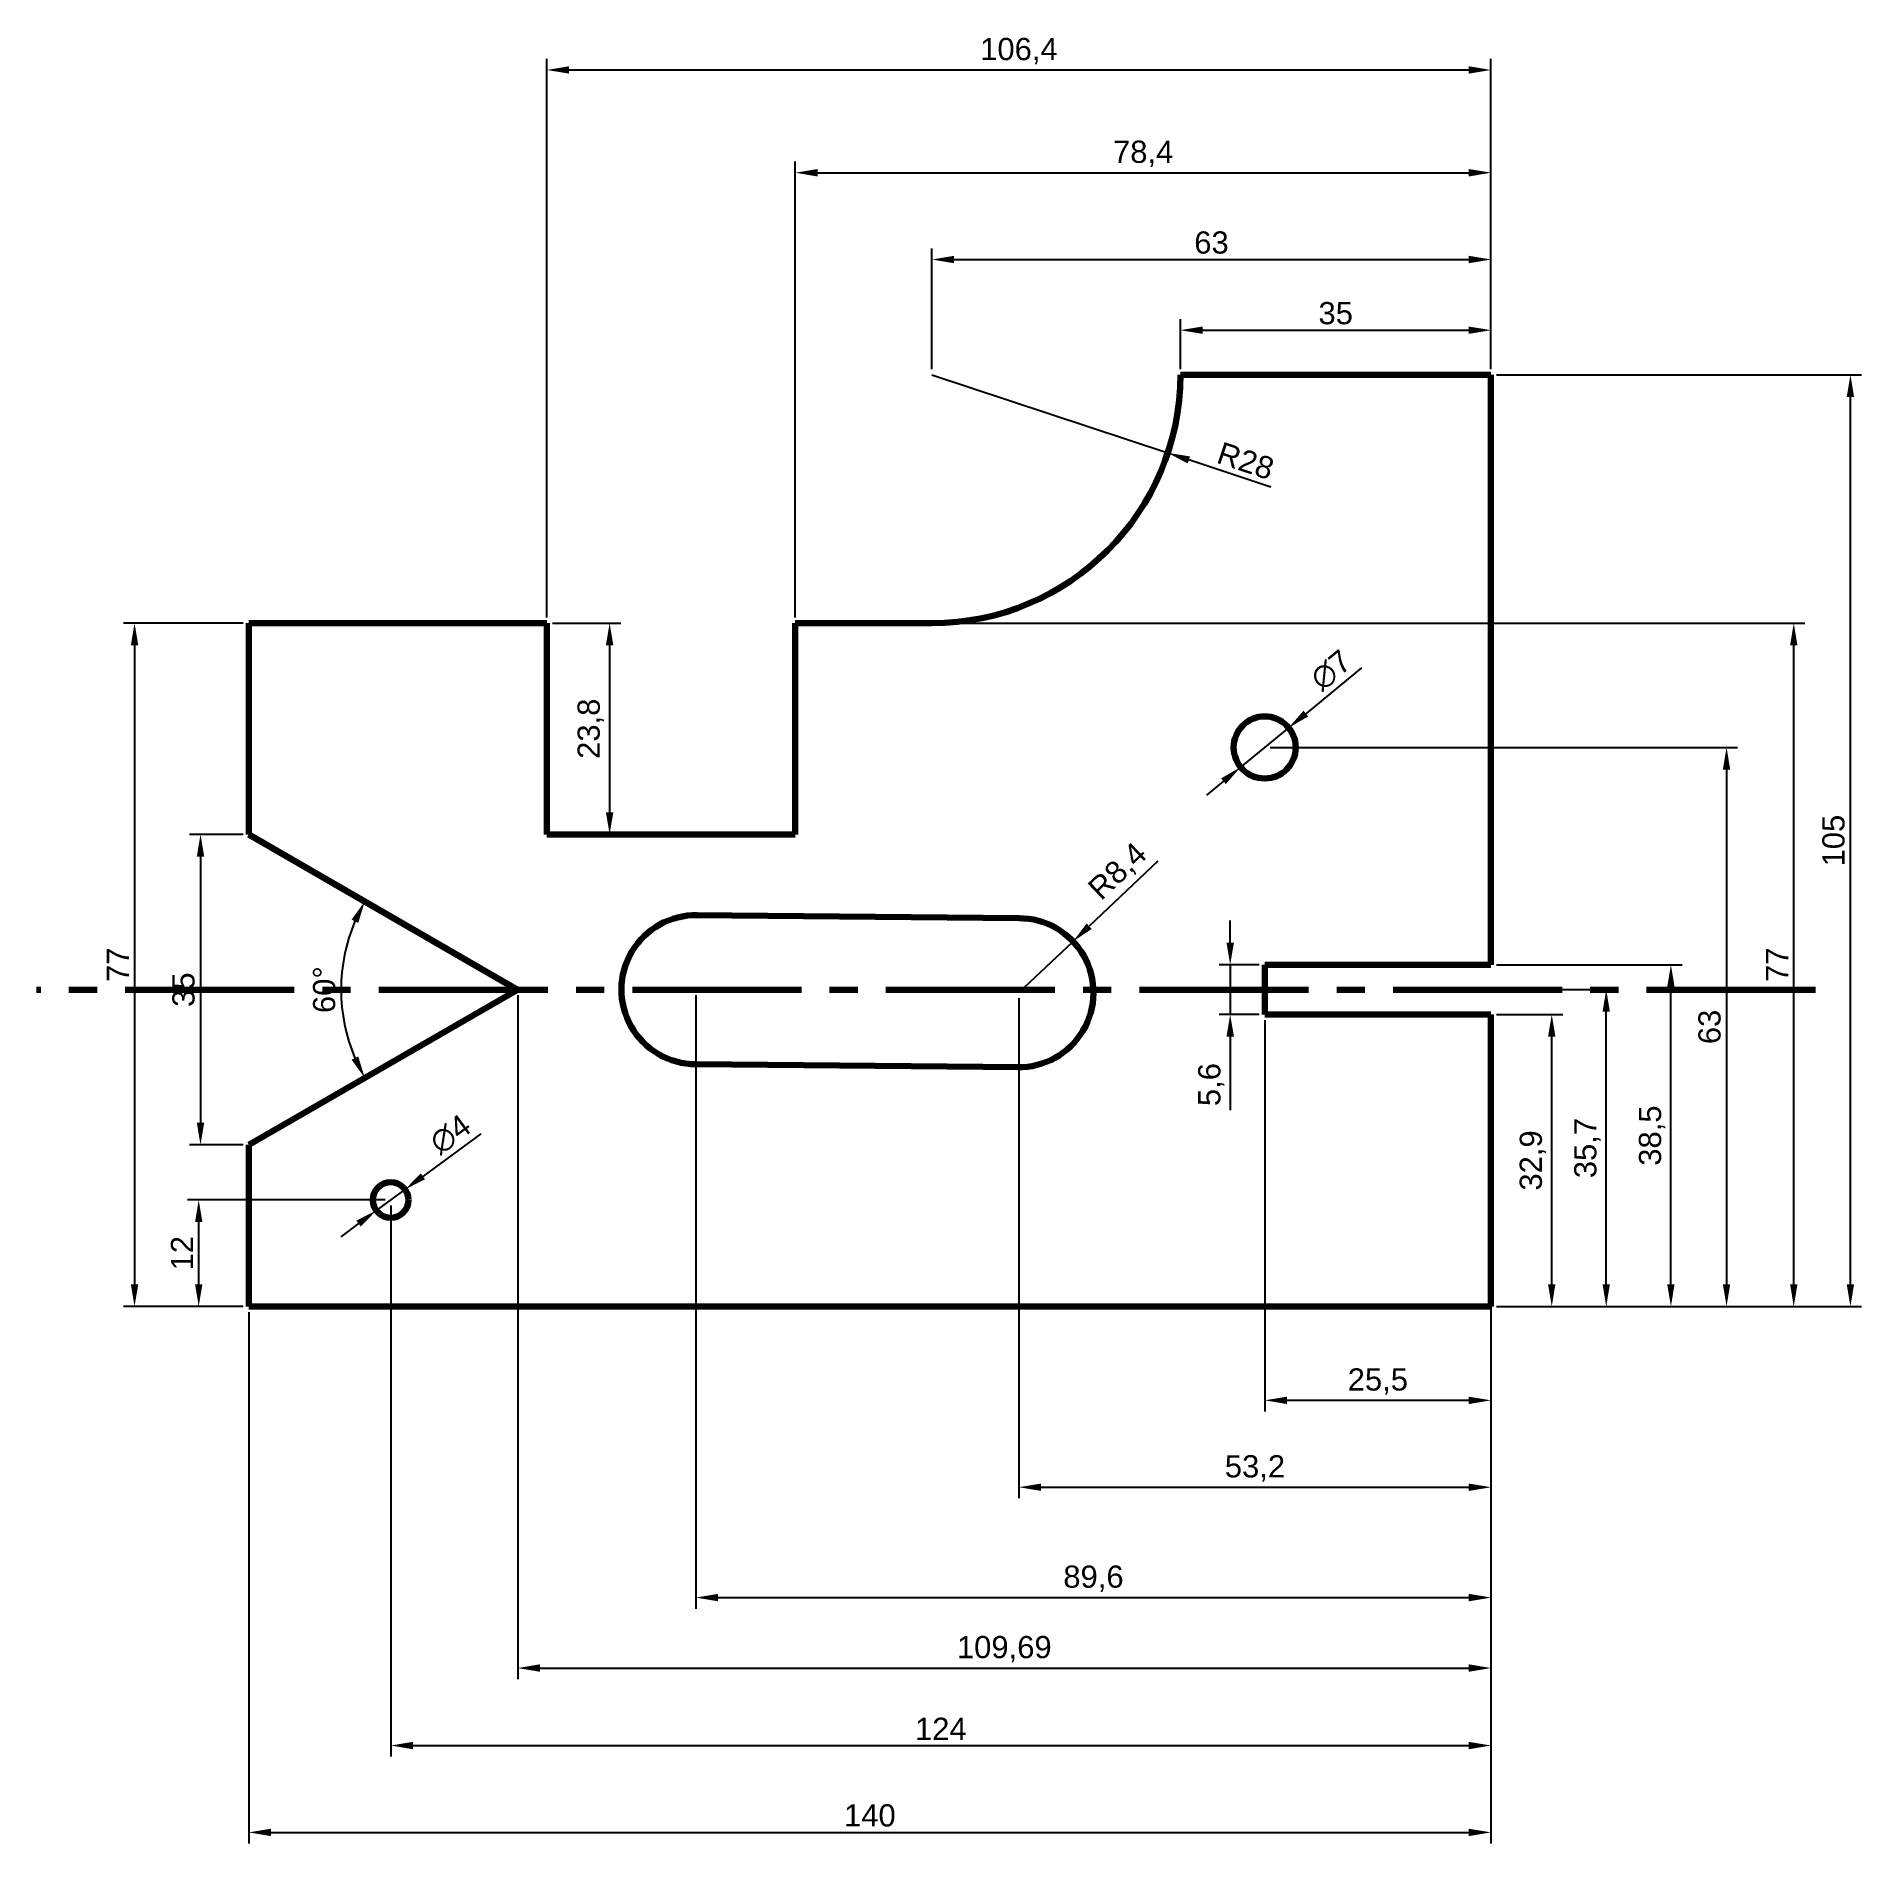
# Model space of a CAD drawing. Header units: millimetres. Extents: x 45 to 251, y 37 to 241.
import ezdxf

# ---------------------------------------------------------------- set-up
doc = ezdxf.new("R2010")
doc.units = ezdxf.units.MM
doc.linetypes.add('CENTER2', pattern=[28.575, 19.05, -3.175, 3.175, -3.175])
doc.styles.get("Standard").update_dxf_attribs({"font": 'arial.ttf'})
doc.dimstyles.new('ISO-25', dxfattribs={"dimtxt": 2.5, "dimasz": 2.5, "dimexe": 1.25, "dimexo": 0.625, "dimtad": 1, "dimtxsty": 'Standard', "dimcen": 2.5, "dimadec": 0, "dimazin": 0, "dimtfac": 1, "dimtmove": 0, "dimatfit": 3, "dimfxl": 1, "dimarcsym": 0})

# ---------------------------------------------------------------- blocks, each defined once
blk = doc.blocks.new('*D2')
at = {"color": 0, "lineweight": -2, "transparency": 16777216}
for p, q in [((174.31, 203.11), (174.31, 208.76)), ((209.31, 203.11), (209.31, 208.76)), ((176.81, 207.51), (206.81, 207.51))]:
    blk.add_line(p, q, dxfattribs=at)
at = {"color": 0, "transparency": 16777216}
for points in [[(176.81, 207.92), (176.81, 207.09), (174.31, 207.51)], [(206.81, 207.92), (206.81, 207.09), (209.31, 207.51)]]:
    blk.add_solid(points, dxfattribs=at)
at = {"layer": 'Defpoints', "color": 0, "transparency": 16777216}
for p in [(209.31, 207.51), (174.31, 202.49), (209.31, 202.49)]:
    blk.add_point(p, dxfattribs=at)
at = {"color": 0, "transparency": 16777216, "insert": (191.81, 209.41), "char_height": 2.5, "attachment_point": 5}
blk.add_mtext('35', dxfattribs=at)
blk = doc.blocks.new('*D3')
at = {"color": 0, "lineweight": -2, "transparency": 16777216}
for p, q in [((146.31, 203.11), (146.31, 216.72)), ((209.31, 203.11), (209.31, 216.72)), ((148.81, 215.47), (206.81, 215.47))]:
    blk.add_line(p, q, dxfattribs=at)
at = {"color": 0, "transparency": 16777216}
for points in [[(148.81, 215.89), (148.81, 215.05), (146.31, 215.47)], [(206.81, 215.89), (206.81, 215.05), (209.31, 215.47)]]:
    blk.add_solid(points, dxfattribs=at)
at = {"layer": 'Defpoints', "color": 0, "transparency": 16777216}
for p in [(209.31, 215.47), (146.31, 202.49), (209.31, 202.49)]:
    blk.add_point(p, dxfattribs=at)
at = {"color": 0, "transparency": 16777216, "insert": (177.81, 217.37), "char_height": 2.5, "attachment_point": 5}
blk.add_mtext('63', dxfattribs=at)
blk = doc.blocks.new('*D4')
at = {"color": 0, "lineweight": -2, "transparency": 16777216}
for p, q in [((130.91, 175.11), (130.91, 226.5)), ((209.31, 203.11), (209.31, 226.5)), ((133.41, 225.25), (206.81, 225.25))]:
    blk.add_line(p, q, dxfattribs=at)
at = {"color": 0, "transparency": 16777216}
for points in [[(133.41, 225.67), (133.41, 224.83), (130.91, 225.25)], [(206.81, 225.67), (206.81, 224.83), (209.31, 225.25)]]:
    blk.add_solid(points, dxfattribs=at)
at = {"layer": 'Defpoints', "color": 0, "transparency": 16777216}
for p in [(209.31, 225.25), (209.31, 202.49), (130.91, 174.49)]:
    blk.add_point(p, dxfattribs=at)
at = {"color": 0, "transparency": 16777216, "insert": (170.11, 227.38), "char_height": 2.5, "attachment_point": 5}
blk.add_mtext('78,4', dxfattribs=at)
blk = doc.blocks.new('*D5')
at = {"color": 0, "lineweight": -2, "transparency": 16777216}
for p, q in [((102.91, 175.11), (102.91, 238.08)), ((105.41, 236.83), (206.81, 236.83)), ((209.31, 203.11), (209.31, 238.08))]:
    blk.add_line(p, q, dxfattribs=at)
at = {"color": 0, "transparency": 16777216}
for points in [[(105.41, 237.25), (105.41, 236.42), (102.91, 236.83)], [(206.81, 237.25), (206.81, 236.42), (209.31, 236.83)]]:
    blk.add_solid(points, dxfattribs=at)
at = {"layer": 'Defpoints', "color": 0, "transparency": 16777216}
for p in [(209.31, 236.83), (209.31, 202.49), (102.91, 174.49)]:
    blk.add_point(p, dxfattribs=at)
at = {"color": 0, "transparency": 16777216, "insert": (156.11, 238.96), "char_height": 2.5, "attachment_point": 5}
blk.add_mtext('106,4', dxfattribs=at)
blk = doc.blocks.new('*D6')
at = {"color": 0, "lineweight": -2, "transparency": 16777216}
for p, q in [((103.53, 174.49), (111.23, 174.49)), ((109.98, 171.99), (109.98, 153.19)), ((103.53, 150.69), (111.23, 150.69))]:
    blk.add_line(p, q, dxfattribs=at)
at = {"color": 0, "transparency": 16777216}
for points in [[(109.56, 171.99), (110.4, 171.99), (109.98, 174.49)], [(109.56, 153.19), (110.4, 153.19), (109.98, 150.69)]]:
    blk.add_solid(points, dxfattribs=at)
at = {"layer": 'Defpoints', "color": 0, "transparency": 16777216}
for p in [(102.91, 174.49), (102.91, 150.69), (109.98, 150.69)]:
    blk.add_point(p, dxfattribs=at)
at = {"color": 0, "transparency": 16777216, "insert": (107.85, 162.59), "char_height": 2.5, "attachment_point": 5, "rotation": 90}
blk.add_mtext('23,8', dxfattribs=at)
blk = doc.blocks.new('*D7')
at = {"color": 0, "lineweight": -2, "transparency": 16777216}
for p, q in [((68.68, 150.69), (62.62, 150.69)), ((63.87, 148.19), (63.87, 118.19)), ((68.68, 115.69), (62.62, 115.69))]:
    blk.add_line(p, q, dxfattribs=at)
at = {"color": 0, "transparency": 16777216}
for points in [[(63.46, 148.19), (64.29, 148.19), (63.87, 150.69)], [(63.46, 118.19), (64.29, 118.19), (63.87, 115.69)]]:
    blk.add_solid(points, dxfattribs=at)
at = {"layer": 'Defpoints', "color": 0, "transparency": 16777216}
for p in [(69.31, 150.69), (63.87, 115.69), (69.31, 115.69)]:
    blk.add_point(p, dxfattribs=at)
at = {"color": 0, "transparency": 16777216, "insert": (61.97, 133.19), "char_height": 2.5, "attachment_point": 5, "rotation": 90}
blk.add_mtext('35', dxfattribs=at)
blk = doc.blocks.new('*D8')
at = {"color": 0, "lineweight": -2, "transparency": 16777216}
for p, q in [((68.68, 174.49), (55.19, 174.49)), ((56.44, 171.99), (56.44, 99.99)), ((68.68, 97.49), (55.19, 97.49))]:
    blk.add_line(p, q, dxfattribs=at)
at = {"color": 0, "transparency": 16777216}
for points in [[(56.02, 171.99), (56.86, 171.99), (56.44, 174.49)], [(56.02, 99.99), (56.86, 99.99), (56.44, 97.49)]]:
    blk.add_solid(points, dxfattribs=at)
at = {"layer": 'Defpoints', "color": 0, "transparency": 16777216}
for p in [(69.31, 174.49), (56.44, 97.49), (69.31, 97.49)]:
    blk.add_point(p, dxfattribs=at)
at = {"color": 0, "transparency": 16777216, "insert": (54.56, 135.99), "char_height": 2.5, "attachment_point": 5, "rotation": 90}
blk.add_mtext('77', dxfattribs=at)
blk = doc.blocks.new('*D9')
at = {"color": 0, "lineweight": -2, "transparency": 16777216}
for p, q in [((69.31, 96.86), (69.31, 36.97)), ((209.31, 96.86), (209.31, 36.97)), ((71.81, 38.22), (206.81, 38.22))]:
    blk.add_line(p, q, dxfattribs=at)
at = {"color": 0, "transparency": 16777216}
for points in [[(71.81, 38.63), (71.81, 37.8), (69.31, 38.22)], [(206.81, 38.63), (206.81, 37.8), (209.31, 38.22)]]:
    blk.add_solid(points, dxfattribs=at)
at = {"layer": 'Defpoints', "color": 0, "transparency": 16777216}
for p in [(69.31, 97.49), (209.31, 97.49), (209.31, 38.22)]:
    blk.add_point(p, dxfattribs=at)
at = {"color": 0, "transparency": 16777216, "insert": (139.31, 40.12), "char_height": 2.5, "attachment_point": 5}
blk.add_mtext('140', dxfattribs=at)
blk = doc.blocks.new('*D10')
at = {"color": 0, "lineweight": -2, "transparency": 16777216}
for p, q in [((85.31, 108.86), (85.31, 46.76)), ((209.31, 96.86), (209.31, 46.76)), ((87.81, 48.01), (206.81, 48.01))]:
    blk.add_line(p, q, dxfattribs=at)
at = {"color": 0, "transparency": 16777216}
for points in [[(87.81, 48.42), (87.81, 47.59), (85.31, 48.01)], [(206.81, 48.42), (206.81, 47.59), (209.31, 48.01)]]:
    blk.add_solid(points, dxfattribs=at)
at = {"layer": 'Defpoints', "color": 0, "transparency": 16777216}
for p in [(85.31, 109.49), (209.31, 97.49), (209.31, 48.01)]:
    blk.add_point(p, dxfattribs=at)
at = {"color": 0, "transparency": 16777216, "insert": (147.31, 49.89), "char_height": 2.5, "attachment_point": 5}
blk.add_mtext('124', dxfattribs=at)
blk = doc.blocks.new('*D12')
at = {"color": 0, "lineweight": -2, "transparency": 16777216}
for p, q in [((99.62, 132.56), (99.62, 55.49)), ((209.31, 129.76), (209.31, 55.49)), ((102.12, 56.74), (206.81, 56.74))]:
    blk.add_line(p, q, dxfattribs=at)
at = {"color": 0, "transparency": 16777216}
for points in [[(102.12, 57.16), (102.12, 56.32), (99.62, 56.74)], [(206.81, 57.16), (206.81, 56.32), (209.31, 56.74)]]:
    blk.add_solid(points, dxfattribs=at)
at = {"layer": 'Defpoints', "color": 0, "transparency": 16777216}
for p in [(99.62, 133.19), (209.31, 130.39), (209.31, 56.74)]:
    blk.add_point(p, dxfattribs=at)
at = {"color": 0, "transparency": 16777216, "insert": (154.46, 58.87), "char_height": 2.5, "attachment_point": 5}
blk.add_mtext('109,69', dxfattribs=at)
blk = doc.blocks.new('*D13')
at = {"color": 0, "lineweight": -2, "transparency": 16777216}
for p, q in [((119.71, 132.56), (119.71, 63.43)), ((209.31, 129.76), (209.31, 63.43)), ((122.21, 64.68), (206.81, 64.68))]:
    blk.add_line(p, q, dxfattribs=at)
at = {"color": 0, "transparency": 16777216}
for points in [[(122.21, 65.1), (122.21, 64.26), (119.71, 64.68)], [(206.81, 65.1), (206.81, 64.26), (209.31, 64.68)]]:
    blk.add_solid(points, dxfattribs=at)
at = {"layer": 'Defpoints', "color": 0, "transparency": 16777216}
for p in [(119.71, 133.19), (209.31, 130.39), (209.31, 64.68)]:
    blk.add_point(p, dxfattribs=at)
at = {"color": 0, "transparency": 16777216, "insert": (164.51, 66.81), "char_height": 2.5, "attachment_point": 5}
blk.add_mtext('89,6', dxfattribs=at)
blk = doc.blocks.new('*D14')
at = {"color": 0, "lineweight": -2, "transparency": 16777216}
for p, q in [((156.11, 132.22), (156.11, 75.87)), ((209.31, 129.76), (209.31, 75.87)), ((158.61, 77.12), (206.81, 77.12))]:
    blk.add_line(p, q, dxfattribs=at)
at = {"color": 0, "transparency": 16777216}
for points in [[(158.61, 77.53), (158.61, 76.7), (156.11, 77.12)], [(206.81, 77.53), (206.81, 76.7), (209.31, 77.12)]]:
    blk.add_solid(points, dxfattribs=at)
at = {"layer": 'Defpoints', "color": 0, "transparency": 16777216}
for p in [(156.11, 132.85), (209.31, 130.39), (209.31, 77.12)]:
    blk.add_point(p, dxfattribs=at)
at = {"color": 0, "transparency": 16777216, "insert": (182.71, 79.24), "char_height": 2.5, "attachment_point": 5}
blk.add_mtext('53,2', dxfattribs=at)
blk = doc.blocks.new('*D15')
at = {"color": 0, "lineweight": -2, "transparency": 16777216}
for p, q in [((183.81, 129.76), (183.81, 85.66)), ((209.31, 129.76), (209.31, 85.66)), ((186.31, 86.91), (206.81, 86.91))]:
    blk.add_line(p, q, dxfattribs=at)
at = {"color": 0, "transparency": 16777216}
for points in [[(186.31, 87.32), (186.31, 86.49), (183.81, 86.91)], [(206.81, 87.32), (206.81, 86.49), (209.31, 86.91)]]:
    blk.add_solid(points, dxfattribs=at)
at = {"layer": 'Defpoints', "color": 0, "transparency": 16777216}
for p in [(183.81, 130.39), (209.31, 130.39), (209.31, 86.91)]:
    blk.add_point(p, dxfattribs=at)
at = {"color": 0, "transparency": 16777216, "insert": (196.56, 89.03), "char_height": 2.5, "attachment_point": 5}
blk.add_mtext('25,5', dxfattribs=at)
blk = doc.blocks.new('*D16')
at = {"color": 0, "lineweight": -2, "transparency": 16777216}
for p, q in [((171.78, 147.68), (164.02, 140.34)), ((156.11, 132.85), (162.21, 138.62))]:
    blk.add_line(p, q, dxfattribs=at)
at = {"color": 0, "transparency": 16777216}
blk.add_solid([(163.74, 140.64), (164.31, 140.03), (162.21, 138.62)], dxfattribs=at)
at = {"layer": 'Defpoints', "color": 0, "transparency": 16777216}
for p in [(162.21, 138.62), (156.11, 132.85)]:
    blk.add_point(p, dxfattribs=at)
at = {"color": 0, "transparency": 16777216, "insert": (167.35, 146.41), "char_height": 2.5, "attachment_point": 5, "rotation": 43.421}
blk.add_mtext('R8,4', dxfattribs=at)
blk = doc.blocks.new('*D17')
at = {"color": 0, "lineweight": -2, "transparency": 16777216}
for p, q in [((179.92, 138.49), (179.92, 140.99)), ((183.18, 135.99), (178.67, 135.99)), ((179.92, 135.99), (179.92, 130.39)), ((183.18, 130.39), (178.67, 130.39)), ((179.92, 127.89), (179.92, 119.59))]:
    blk.add_line(p, q, dxfattribs=at)
at = {"color": 0, "transparency": 16777216}
for points in [[(179.5, 138.49), (180.34, 138.49), (179.92, 135.99)], [(179.5, 127.89), (180.34, 127.89), (179.92, 130.39)]]:
    blk.add_solid(points, dxfattribs=at)
at = {"layer": 'Defpoints', "color": 0, "transparency": 16777216}
for p in [(183.81, 135.99), (179.92, 130.39), (183.81, 130.39)]:
    blk.add_point(p, dxfattribs=at)
at = {"color": 0, "transparency": 16777216, "insert": (177.79, 122.49), "char_height": 2.5, "attachment_point": 5, "rotation": 90}
blk.add_mtext('5,6', dxfattribs=at)
blk = doc.blocks.new('*D18')
at = {"color": 0, "lineweight": -2, "transparency": 16777216}
for p, q in [((209.93, 130.39), (217.41, 130.39)), ((216.16, 99.99), (216.16, 127.89)), ((209.93, 97.49), (217.41, 97.49))]:
    blk.add_line(p, q, dxfattribs=at)
at = {"color": 0, "transparency": 16777216}
for points in [[(215.74, 127.89), (216.57, 127.89), (216.16, 130.39)], [(215.74, 99.99), (216.57, 99.99), (216.16, 97.49)]]:
    blk.add_solid(points, dxfattribs=at)
at = {"layer": 'Defpoints', "color": 0, "transparency": 16777216}
for p in [(209.31, 130.39), (216.16, 130.39), (209.31, 97.49)]:
    blk.add_point(p, dxfattribs=at)
at = {"color": 0, "transparency": 16777216, "insert": (214.03, 113.94), "char_height": 2.5, "attachment_point": 5, "rotation": 90}
blk.add_mtext('32,9', dxfattribs=at)
blk = doc.blocks.new('*D19')
at = {"color": 0, "lineweight": -2, "transparency": 16777216}
for p, q in [((209.93, 133.19), (223.55, 133.19)), ((222.3, 99.99), (222.3, 130.69)), ((209.93, 97.49), (223.55, 97.49))]:
    blk.add_line(p, q, dxfattribs=at)
at = {"color": 0, "transparency": 16777216}
for points in [[(221.88, 130.69), (222.71, 130.69), (222.3, 133.19)], [(221.88, 99.99), (222.71, 99.99), (222.3, 97.49)]]:
    blk.add_solid(points, dxfattribs=at)
at = {"layer": 'Defpoints', "color": 0, "transparency": 16777216}
for p in [(209.31, 133.19), (222.3, 133.19), (209.31, 97.49)]:
    blk.add_point(p, dxfattribs=at)
at = {"color": 0, "transparency": 16777216, "insert": (220.17, 115.34), "char_height": 2.5, "attachment_point": 5, "rotation": 90}
blk.add_mtext('35,7', dxfattribs=at)
blk = doc.blocks.new('*D20')
at = {"color": 0, "lineweight": -2, "transparency": 16777216}
for p, q in [((209.93, 135.99), (230.84, 135.99)), ((229.59, 99.99), (229.59, 133.49)), ((209.93, 97.49), (230.84, 97.49))]:
    blk.add_line(p, q, dxfattribs=at)
at = {"color": 0, "transparency": 16777216}
for points in [[(229.17, 133.49), (230, 133.49), (229.59, 135.99)], [(229.17, 99.99), (230, 99.99), (229.59, 97.49)]]:
    blk.add_solid(points, dxfattribs=at)
at = {"layer": 'Defpoints', "color": 0, "transparency": 16777216}
for p in [(209.31, 135.99), (229.59, 135.99), (209.31, 97.49)]:
    blk.add_point(p, dxfattribs=at)
at = {"color": 0, "transparency": 16777216, "insert": (227.46, 116.74), "char_height": 2.5, "attachment_point": 5, "rotation": 90}
blk.add_mtext('38,5', dxfattribs=at)
blk = doc.blocks.new('*D22')
at = {"color": 0, "lineweight": -2, "transparency": 16777216}
for p, q in [((209.93, 202.49), (251.07, 202.49)), ((249.82, 99.99), (249.82, 199.99)), ((209.93, 97.49), (251.07, 97.49))]:
    blk.add_line(p, q, dxfattribs=at)
at = {"color": 0, "transparency": 16777216}
for points in [[(249.4, 199.99), (250.23, 199.99), (249.82, 202.49)], [(249.4, 99.99), (250.23, 99.99), (249.82, 97.49)]]:
    blk.add_solid(points, dxfattribs=at)
at = {"layer": 'Defpoints', "color": 0, "transparency": 16777216}
for p in [(209.31, 202.49), (249.82, 202.49), (209.31, 97.49)]:
    blk.add_point(p, dxfattribs=at)
at = {"color": 0, "transparency": 16777216, "insert": (247.92, 149.99), "char_height": 2.5, "attachment_point": 5, "rotation": 90}
blk.add_mtext('105', dxfattribs=at)
blk = doc.blocks.new('*D23')
at = {"color": 0, "lineweight": -2, "transparency": 16777216}
for p, q in [((84.68, 109.49), (62.42, 109.49)), ((63.67, 99.99), (63.67, 106.99)), ((68.68, 97.49), (62.42, 97.49))]:
    blk.add_line(p, q, dxfattribs=at)
at = {"color": 0, "transparency": 16777216}
for points in [[(63.26, 106.99), (64.09, 106.99), (63.67, 109.49)], [(63.26, 99.99), (64.09, 99.99), (63.67, 97.49)]]:
    blk.add_solid(points, dxfattribs=at)
at = {"layer": 'Defpoints', "color": 0, "transparency": 16777216}
for p in [(63.67, 109.49), (85.31, 109.49), (69.31, 97.49)]:
    blk.add_point(p, dxfattribs=at)
at = {"color": 0, "transparency": 16777216, "insert": (61.79, 103.49), "char_height": 2.5, "attachment_point": 5, "rotation": 90}
blk.add_mtext('12', dxfattribs=at)
blk = doc.blocks.new('*D24')
at = {"color": 0, "lineweight": -2, "transparency": 16777216}
for p, q in [((146.31, 202.49), (172.88, 193.68)), ((184.49, 189.83), (175.26, 192.89))]:
    blk.add_line(p, q, dxfattribs=at)
at = {"color": 0, "transparency": 16777216}
blk.add_solid([(175.39, 193.28), (175.13, 192.49), (172.88, 193.68)], dxfattribs=at)
at = {"layer": 'Defpoints', "color": 0, "transparency": 16777216}
for p in [(146.31, 202.49), (172.88, 193.68)]:
    blk.add_point(p, dxfattribs=at)
at = {"color": 0, "transparency": 16777216, "insert": (181.66, 192.77), "char_height": 2.5, "attachment_point": 5, "rotation": 341.6564}
blk.add_mtext('R28', dxfattribs=at)
blk = doc.blocks.new('*D26')
at = {"color": 0, "lineweight": -2, "transparency": 16777216}
for p, q in [((95.46, 116.95), (88.93, 112.15)), ((83.69, 108.3), (86.92, 110.67)), ((81.68, 106.82), (79.67, 105.34))]:
    blk.add_line(p, q, dxfattribs=at)
at = {"color": 0, "transparency": 16777216}
for points in [[(88.69, 112.49), (89.18, 111.82), (86.92, 110.67)], [(81.43, 107.16), (81.93, 106.49), (83.69, 108.3)]]:
    blk.add_solid(points, dxfattribs=at)
at = {"layer": 'Defpoints', "color": 0, "transparency": 16777216}
for p in [(86.92, 110.67), (83.69, 108.3)]:
    blk.add_point(p, dxfattribs=at)
at = {"color": 0, "transparency": 16777216, "insert": (92.04, 116.88), "char_height": 2.5, "attachment_point": 5, "rotation": 36.3079}
blk.add_mtext('∅4', dxfattribs=at)
blk = doc.blocks.new('*D27')
at = {"color": 0, "lineweight": -2, "transparency": 16777216}
blk.add_arc((99.62, 133.19), 19.9, 157.2041, 202.7959, dxfattribs=at)
at = {"color": 0, "transparency": 16777216}
for points in [[(80.9, 141.08), (81.65, 140.71), (82.39, 143.14)], [(81.65, 125.66), (80.9, 125.29), (82.39, 123.24)]]:
    blk.add_solid(points, dxfattribs=at)
at = {"layer": 'Defpoints', "color": 0, "transparency": 16777216}
for p in [(69.31, 150.69), (80.02, 136.64), (99.62, 133.19), (99.62, 133.19), (69.31, 115.69)]:
    blk.add_point(p, dxfattribs=at)
at = {"color": 0, "transparency": 16777216, "insert": (77.82, 133.19), "char_height": 2.5, "attachment_point": 5, "rotation": 90}
blk.add_mtext('60°', dxfattribs=at)
blk = doc.blocks.new('*D28')
at = {"color": 0, "lineweight": -2, "transparency": 16777216}
for p, q in [((184.43, 160.49), (237.11, 160.49)), ((235.86, 157.99), (235.86, 99.99)), ((209.93, 97.49), (237.11, 97.49))]:
    blk.add_line(p, q, dxfattribs=at)
at = {"color": 0, "transparency": 16777216}
for points in [[(235.44, 157.99), (236.27, 157.99), (235.86, 160.49)], [(235.44, 99.99), (236.27, 99.99), (235.86, 97.49)]]:
    blk.add_solid(points, dxfattribs=at)
at = {"layer": 'Defpoints', "color": 0, "transparency": 16777216}
for p in [(183.81, 160.49), (209.31, 97.49), (235.86, 97.49)]:
    blk.add_point(p, dxfattribs=at)
at = {"color": 0, "transparency": 16777216, "insert": (233.95, 128.99), "char_height": 2.5, "attachment_point": 5, "rotation": 90}
blk.add_mtext('63', dxfattribs=at)
blk = doc.blocks.new('*D29')
at = {"color": 0, "lineweight": -2, "transparency": 16777216}
for p, q in [((146.93, 174.49), (244.68, 174.49)), ((243.43, 99.99), (243.43, 171.99)), ((209.93, 97.49), (244.68, 97.49))]:
    blk.add_line(p, q, dxfattribs=at)
at = {"color": 0, "transparency": 16777216}
for points in [[(243.02, 171.99), (243.85, 171.99), (243.43, 174.49)], [(243.02, 99.99), (243.85, 99.99), (243.43, 97.49)]]:
    blk.add_solid(points, dxfattribs=at)
at = {"layer": 'Defpoints', "color": 0, "transparency": 16777216}
for p in [(146.31, 174.49), (243.43, 174.49), (209.31, 97.49)]:
    blk.add_point(p, dxfattribs=at)
at = {"color": 0, "transparency": 16777216, "insert": (241.56, 135.99), "char_height": 2.5, "attachment_point": 5, "rotation": 90}
blk.add_mtext('77', dxfattribs=at)
blk = doc.blocks.new('*D30')
at = {"color": 0, "lineweight": -2, "transparency": 16777216}
for p, q in [((194.71, 169.44), (188.44, 164.29)), ((181.1, 158.27), (186.51, 162.71)), ((179.17, 156.68), (177.24, 155.1))]:
    blk.add_line(p, q, dxfattribs=at)
at = {"color": 0, "transparency": 16777216}
for points in [[(188.18, 164.62), (188.71, 163.97), (186.51, 162.71)], [(178.9, 157), (179.43, 156.36), (181.1, 158.27)]]:
    blk.add_solid(points, dxfattribs=at)
at = {"layer": 'Defpoints', "color": 0, "transparency": 16777216}
for p in [(186.51, 162.71), (181.1, 158.27)]:
    blk.add_point(p, dxfattribs=at)
at = {"color": 0, "transparency": 16777216, "insert": (191.29, 169.18), "char_height": 2.5, "attachment_point": 5, "rotation": 39.3707}
blk.add_mtext('∅7', dxfattribs=at)

msp = doc.modelspace()

# ---------------------------------------------------------------- linework, layer by layer
at = {"lineweight": 100}
for p, q in [((209.306, 202.487), (174.306, 202.487)), ((209.306, 135.987), (209.306, 202.487)), ((69.306, 150.687), (69.306, 174.487)), ((69.306, 174.487), (102.906, 174.487)), ((102.906, 174.487), (102.906, 150.687)), ((130.906, 150.687), (130.906, 174.487)), ((130.906, 174.487), (146.306, 174.487)), ((102.906, 150.687), (130.906, 150.687)), ((119.707, 141.587), (156.106, 141.245)), ((183.806, 130.387), (183.806, 135.987)), ((183.806, 135.987), (209.306, 135.987)), ((209.306, 130.387), (183.806, 130.387)), ((209.306, 97.487), (209.306, 130.387)), ((119.707, 124.787), (156.106, 124.445)), ((69.306, 97.487), (69.306, 115.687)), ((69.306, 97.487), (209.306, 97.487))]:
    msp.add_line(p, q, dxfattribs=at)
at = {"linetype": 'CENTER2', "lineweight": 100}
msp.add_line((245.894, 133.187), (45.39, 133.187), dxfattribs=at)
at = {"lineweight": 100}
msp.add_lwpolyline([(69.306, 115.687), (99.617, 133.187), (69.306, 150.687)], dxfattribs=at)
for centre, radius in [((183.806, 160.487), 3.5), ((85.306, 109.487), 2)]:
    msp.add_circle(centre, radius, dxfattribs=at)
for centre, radius, start, end in [((146.306, 202.487), 28, 270, 0), ((119.707, 133.187), 8.4, 88.9235, 270), ((156.106, 132.845), 8.4, 268.9235, 90)]:
    msp.add_arc(centre, radius, start, end, dxfattribs=at)

# ---------------------------------------------------------------- dimensions: what is measured, and where the dimension line sits
at = {"color": 240, "true_color": 0xed1f24}
for base, p1, picture, middle in [((209.306, 236.834), (102.906, 174.487), '*D5', (156.106, 238.962)), ((209.306, 225.251), (130.906, 174.487), '*D4', (170.106, 227.379)), ((209.306, 215.47), (146.306, 202.487), '*D3', (177.806, 217.372)), ((209.306, 207.508), (174.306, 202.487), '*D2', (191.806, 209.41))]:
    dim = msp.add_linear_dim(base=base, p1=p1, p2=(209.306, 202.487), dimstyle='ISO-25', dxfattribs=at)
    dim.commit()
    dim.dimension.update_dxf_attribs({"geometry": picture, "text_midpoint": middle})
for center, mpoint, picture, middle in [((146.306, 202.487), (172.883, 193.675), '*D24', (181.658, 192.769)), ((156.106, 132.845), (162.207, 138.619), '*D16', (167.349, 146.414))]:
    dim = msp.add_radius_dim(center=center, mpoint=mpoint, dimstyle='ISO-25', dxfattribs=at)
    dim.commit()
    dim.dimension.update_dxf_attribs({"geometry": picture, "text_midpoint": middle})
for base, p1, p2, picture, middle in [((249.817, 202.487), (209.306, 97.487), (209.306, 202.487), '*D22', (249.817, 149.987)), ((109.979, 150.687), (102.906, 174.487), (102.906, 150.687), '*D6', (109.979, 162.587)), ((235.856, 97.487), (183.806, 160.487), (209.306, 97.487), '*D28', (235.856, 128.987))]:
    dim = msp.add_linear_dim(base=base, p1=p1, p2=p2, angle=90, dimstyle='ISO-25', dxfattribs=at)
    dim.commit()
    dim.dimension.update_dxf_attribs({"geometry": picture, "text_midpoint": middle, "dimtype": 160})
for base, p1, p2, picture, middle in [((56.439, 97.487), (69.306, 174.487), (69.306, 97.487), '*D8', (54.564, 135.987)), ((243.432, 174.487), (209.306, 97.487), (146.306, 174.487), '*D29', (241.557, 135.987)), ((63.873, 115.687), (69.306, 150.687), (69.306, 115.687), '*D7', (61.971, 133.187)), ((179.921, 130.387), (183.806, 135.987), (183.806, 130.387), '*D17', (177.794, 122.487)), ((229.585, 135.987), (209.306, 97.487), (209.306, 135.987), '*D20', (227.458, 116.737)), ((222.298, 133.187), (209.306, 97.487), (209.306, 133.187), '*D19', (220.171, 115.337)), ((216.156, 130.387), (209.306, 97.487), (209.306, 130.387), '*D18', (214.028, 113.937)), ((63.675, 109.487), (69.306, 97.487), (85.306, 109.487), '*D23', (61.795, 103.487))]:
    dim = msp.add_linear_dim(base=base, p1=p1, p2=p2, angle=90, dimstyle='ISO-25', dxfattribs=at)
    dim.commit()
    dim.dimension.update_dxf_attribs({"geometry": picture, "text_midpoint": middle})
dim = msp.add_diameter_dim_2p(p1=(181.1, 158.267), p2=(186.512, 162.707), dimstyle='ISO-25', dxfattribs=at)
dim.commit()
dim.dimension.update_dxf_attribs({"geometry": '*D30', "text_midpoint": (192.545, 167.658), "dimtype": 163})
dim = msp.add_angular_dim_2l(base=(80.023, 136.642), line1=((69.306, 115.687), (99.617, 133.187)), line2=((99.617, 133.187), (69.306, 150.687)), dimstyle='ISO-25', dxfattribs=at)
dim.commit()
dim.dimension.update_dxf_attribs({"geometry": '*D27', "text_midpoint": (77.819, 133.187)})
for base, p1, p2, picture, middle in [((209.306, 56.74), (99.617, 133.187), (209.306, 130.387), '*D12', (154.461, 56.74)), ((209.306, 64.679), (119.707, 133.187), (209.306, 130.387), '*D13', (164.506, 64.679)), ((209.306, 77.115), (156.106, 132.845), (209.306, 130.387), '*D14', (182.706, 77.115)), ((209.306, 86.906), (183.806, 130.387), (209.306, 130.387), '*D15', (196.556, 86.906)), ((209.306, 48.008), (85.306, 109.487), (209.306, 97.487), '*D10', (147.306, 48.008)), ((209.306, 38.218), (69.306, 97.487), (209.306, 97.487), '*D9', (139.306, 38.218))]:
    dim = msp.add_linear_dim(base=base, p1=p1, p2=p2, dimstyle='ISO-25', dxfattribs=at)
    dim.commit()
    dim.dimension.update_dxf_attribs({"geometry": picture, "text_midpoint": middle, "dimtype": 160})
dim = msp.add_diameter_dim_2p(p1=(83.694, 108.303), p2=(86.918, 110.671), dimstyle='ISO-25', dxfattribs=at)
dim.commit()
dim.dimension.update_dxf_attribs({"geometry": '*D26', "text_midpoint": (93.203, 115.29)})

doc.saveas('drawing.dxf')
